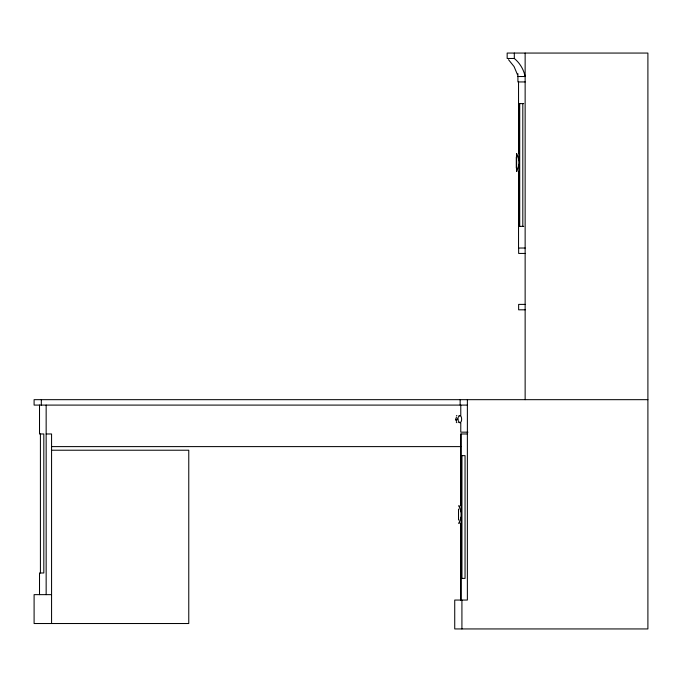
<?xml version="1.0" encoding="UTF-8"?>
<svg xmlns="http://www.w3.org/2000/svg" width="682" height="682" viewBox="0 0 682 682"><rect width="100%" height="100%" fill="white"/><g stroke="black" fill="none" stroke-linecap="round" stroke-linejoin="round"><path stroke-width="1.02" d="M458.517 509.062L458.517 520.051M516.291 157.03L516.291 168.019M516.734 153.8L519.454 161.344M516.93 171.08L516.734 171.242M458.969 505.831L459.318 506.214M458.969 523.273L459.318 522.889M516.649 171.242L519.454 163.697M458.884 523.273L461.203 516.888M456.352 416.037L456.863 415.483M456.471 417.418L455.874 418.305L456.011 420.172M460.179 415.645C462.226 416.071 462.481 424.11 458.764 422.482M459.02 415.705L460.529 415.491M455.84 419.43L457.895 419.132M459.515 422.652L460.452 422.652M517.919 76.52L525.14 76.52A31.594 31.594 0 0 0 514.305 58.473L507.161 58.473L507.161 53.06L647.9 53.06L647.9 628.94L454.732 628.94L454.732 600.058L467.375 600.058L467.375 399.669M525.14 81.942L517.919 81.942L517.919 73.69M523.725 103.604L518.814 103.604L518.814 226.364L523.725 226.364M525.14 248.026L518.542 248.026L518.542 171.335M525.14 253.44L518.644 253.44L518.644 248.026M525.14 304.394L518.644 304.394L518.644 309.816L525.14 309.816M647.9 399.669L34.1 399.669L34.1 405.091L467.375 405.091M467.912 432.166L460.776 432.166L460.776 422.797M46.154 433.974L51.568 433.974L51.568 623.527M467.375 433.974L460.776 433.974L460.776 505.379M51.568 446.608L460.989 446.608M51.568 450.222L188.769 450.222L188.769 623.527L34.1 623.527L34.1 594.644L51.568 594.644M460.776 455.636L465.047 455.636L465.047 578.396L460.776 578.396M456.88 422.704L456.249 422.047M460.359 415.517C457.528 416.011 457.272 419.737 458.747 421.681A7.442 0.58 34.2 0 1 459.293 422.243L459.915 422.593M508.491 59.649L514.075 66.572L517.519 74.781M461.203 512.216L458.884 505.831M456.59 421.186L456.062 420.351M525.14 53.06L525.14 399.669M522.813 103.604L522.813 226.364M519.718 103.604L519.718 226.364M518.542 81.942L518.542 153.339M516.606 153.706L516.606 171.335M514.305 53.06L514.305 58.473M461.953 455.636L461.953 578.396M461.919 600.058L461.919 628.94M461.049 433.974L461.049 600.058M460.776 405.091L460.776 415.5M460.776 523.367L460.776 600.058M460.145 399.669L460.145 405.091M46.154 405.091L46.154 594.644M41.321 399.669L41.321 405.091M40.417 433.974L40.417 572.982M39.513 405.091L39.513 433.974L43.819 433.974L43.819 572.982L39.513 572.982L39.513 594.644"/></g></svg>
